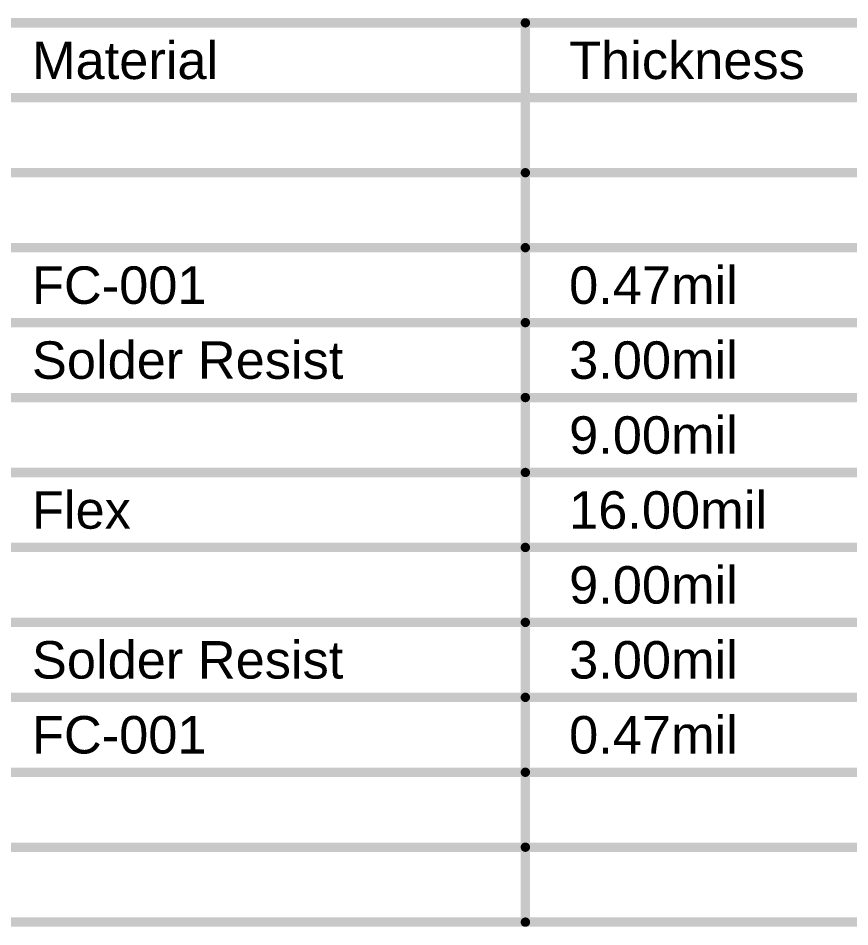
# Model space of a CAD drawing. Header units: inches. Extents: x -4.2 to 12.6, y -6.1 to 3.
# Drawn here: x 8.815 to 10.146, y 0.784 to 2.239 of the extents above; entities that cross this region are included whole.
import ezdxf

# ---------------------------------------------------------------- set-up
doc = ezdxf.new("R2010")
doc.units = ezdxf.units.IN
doc.header["$MEASUREMENT"] = 0
doc.layers.add('Dimension', color=6, linetype='Continuous')
doc.styles.add('Arial', font='', dxfattribs={"height": 0.2})
doc.styles.get('Arial').set_extended_font_data('Arial')

msp = doc.modelspace()

# ---------------------------------------------------------------- linework, layer by layer
at = {"layer": 'Dimension', "const_width": 0.015}
for points in [[(6.6676, 2.2313), (12.586, 2.2313)], [(9.6268, 0.7913), (9.6268, 2.2313)], [(6.6676, 2.1113), (12.586, 2.1113)], [(8.767, 1.9913), (9.6268, 1.9913)], [(9.6268, 1.9913), (10.2766, 1.9913)], [(8.767, 1.8713), (9.6268, 1.8713)], [(9.6268, 1.8713), (10.2766, 1.8713)], [(8.767, 1.7513), (9.6268, 1.7513)], [(9.6268, 1.7513), (10.2766, 1.7513)], [(8.767, 1.6313), (9.6268, 1.6313)], [(9.6268, 1.6313), (10.2766, 1.6313)], [(8.767, 1.5113), (9.6268, 1.5113)], [(9.6268, 1.5113), (10.2766, 1.5113)], [(8.767, 1.3913), (9.6268, 1.3913)], [(9.6268, 1.3913), (10.2766, 1.3913)], [(8.767, 1.2713), (9.6268, 1.2713)], [(9.6268, 1.2713), (10.2766, 1.2713)], [(8.767, 1.1513), (9.6268, 1.1513)], [(9.6268, 1.1513), (10.2766, 1.1513)], [(8.767, 1.0313), (9.6268, 1.0313)], [(9.6268, 1.0313), (10.2766, 1.0313)], [(8.767, 0.9113), (9.6268, 0.9113)], [(9.6268, 0.9113), (10.2766, 0.9113)], [(8.767, 0.7913), (9.6268, 0.7913)], [(9.6268, 0.7913), (10.2766, 0.7913)]]:
    msp.add_lwpolyline(points, dxfattribs=at)
at = {"layer": 'Dimension', "const_width": 0.0075}
for points in [[(9.623, 2.2313, 1), (9.6305, 2.2313, 1)], [(9.623, 1.9913, 1), (9.6305, 1.9913, 1)], [(9.623, 1.9913, 1), (9.6305, 1.9913, 1)], [(9.623, 1.8713, 1), (9.6305, 1.8713, 1)], [(9.623, 1.8713, 1), (9.6305, 1.8713, 1)], [(9.623, 1.7513, 1), (9.6305, 1.7513, 1)], [(9.623, 1.7513, 1), (9.6305, 1.7513, 1)], [(9.623, 1.6313, 1), (9.6305, 1.6313, 1)], [(9.623, 1.6313, 1), (9.6305, 1.6313, 1)], [(9.623, 1.5113, 1), (9.6305, 1.5113, 1)], [(9.623, 1.5113, 1), (9.6305, 1.5113, 1)], [(9.623, 1.3913, 1), (9.6305, 1.3913, 1)], [(9.623, 1.3913, 1), (9.6305, 1.3913, 1)], [(9.623, 1.2713, 1), (9.6305, 1.2713, 1)], [(9.623, 1.2713, 1), (9.6305, 1.2713, 1)], [(9.623, 1.1513, 1), (9.6305, 1.1513, 1)], [(9.623, 1.1513, 1), (9.6305, 1.1513, 1)], [(9.623, 1.0313, 1), (9.6305, 1.0313, 1)], [(9.623, 1.0313, 1), (9.6305, 1.0313, 1)], [(9.623, 0.9113, 1), (9.6305, 0.9113, 1)], [(9.623, 0.9113, 1), (9.6305, 0.9113, 1)], [(9.623, 0.7913, 1), (9.6305, 0.7913, 1)], [(9.623, 0.7913, 1), (9.6305, 0.7913, 1)], [(9.623, 0.7913, 1), (9.6305, 0.7913, 1)]]:
    msp.add_lwpolyline(points, format="xyb", close=True, dxfattribs=at)

# ---------------------------------------------------------------- texts
at = {"layer": 'Dimension', "style": 'Arial'}
for s, p in [('Material', (8.837, 2.1413)), ('Thickness', (9.6968, 2.1413)), ('FC-001', (8.837, 1.7813)), ('0.47mil', (9.6968, 1.7813)), ('Solder Resist', (8.837, 1.6613)), ('3.00mil', (9.6968, 1.6613)), ('9.00mil', (9.6968, 1.5413)), ('Flex', (8.837, 1.4213)), ('16.00mil', (9.6968, 1.4213)), ('9.00mil', (9.6968, 1.3013)), ('Solder Resist', (8.837, 1.1813)), ('3.00mil', (9.6968, 1.1813)), ('FC-001', (8.837, 1.0613)), ('0.47mil', (9.6968, 1.0613))]:
    msp.add_text(s, height=0.06, dxfattribs=at).set_placement(p)

doc.saveas('drawing.dxf')
